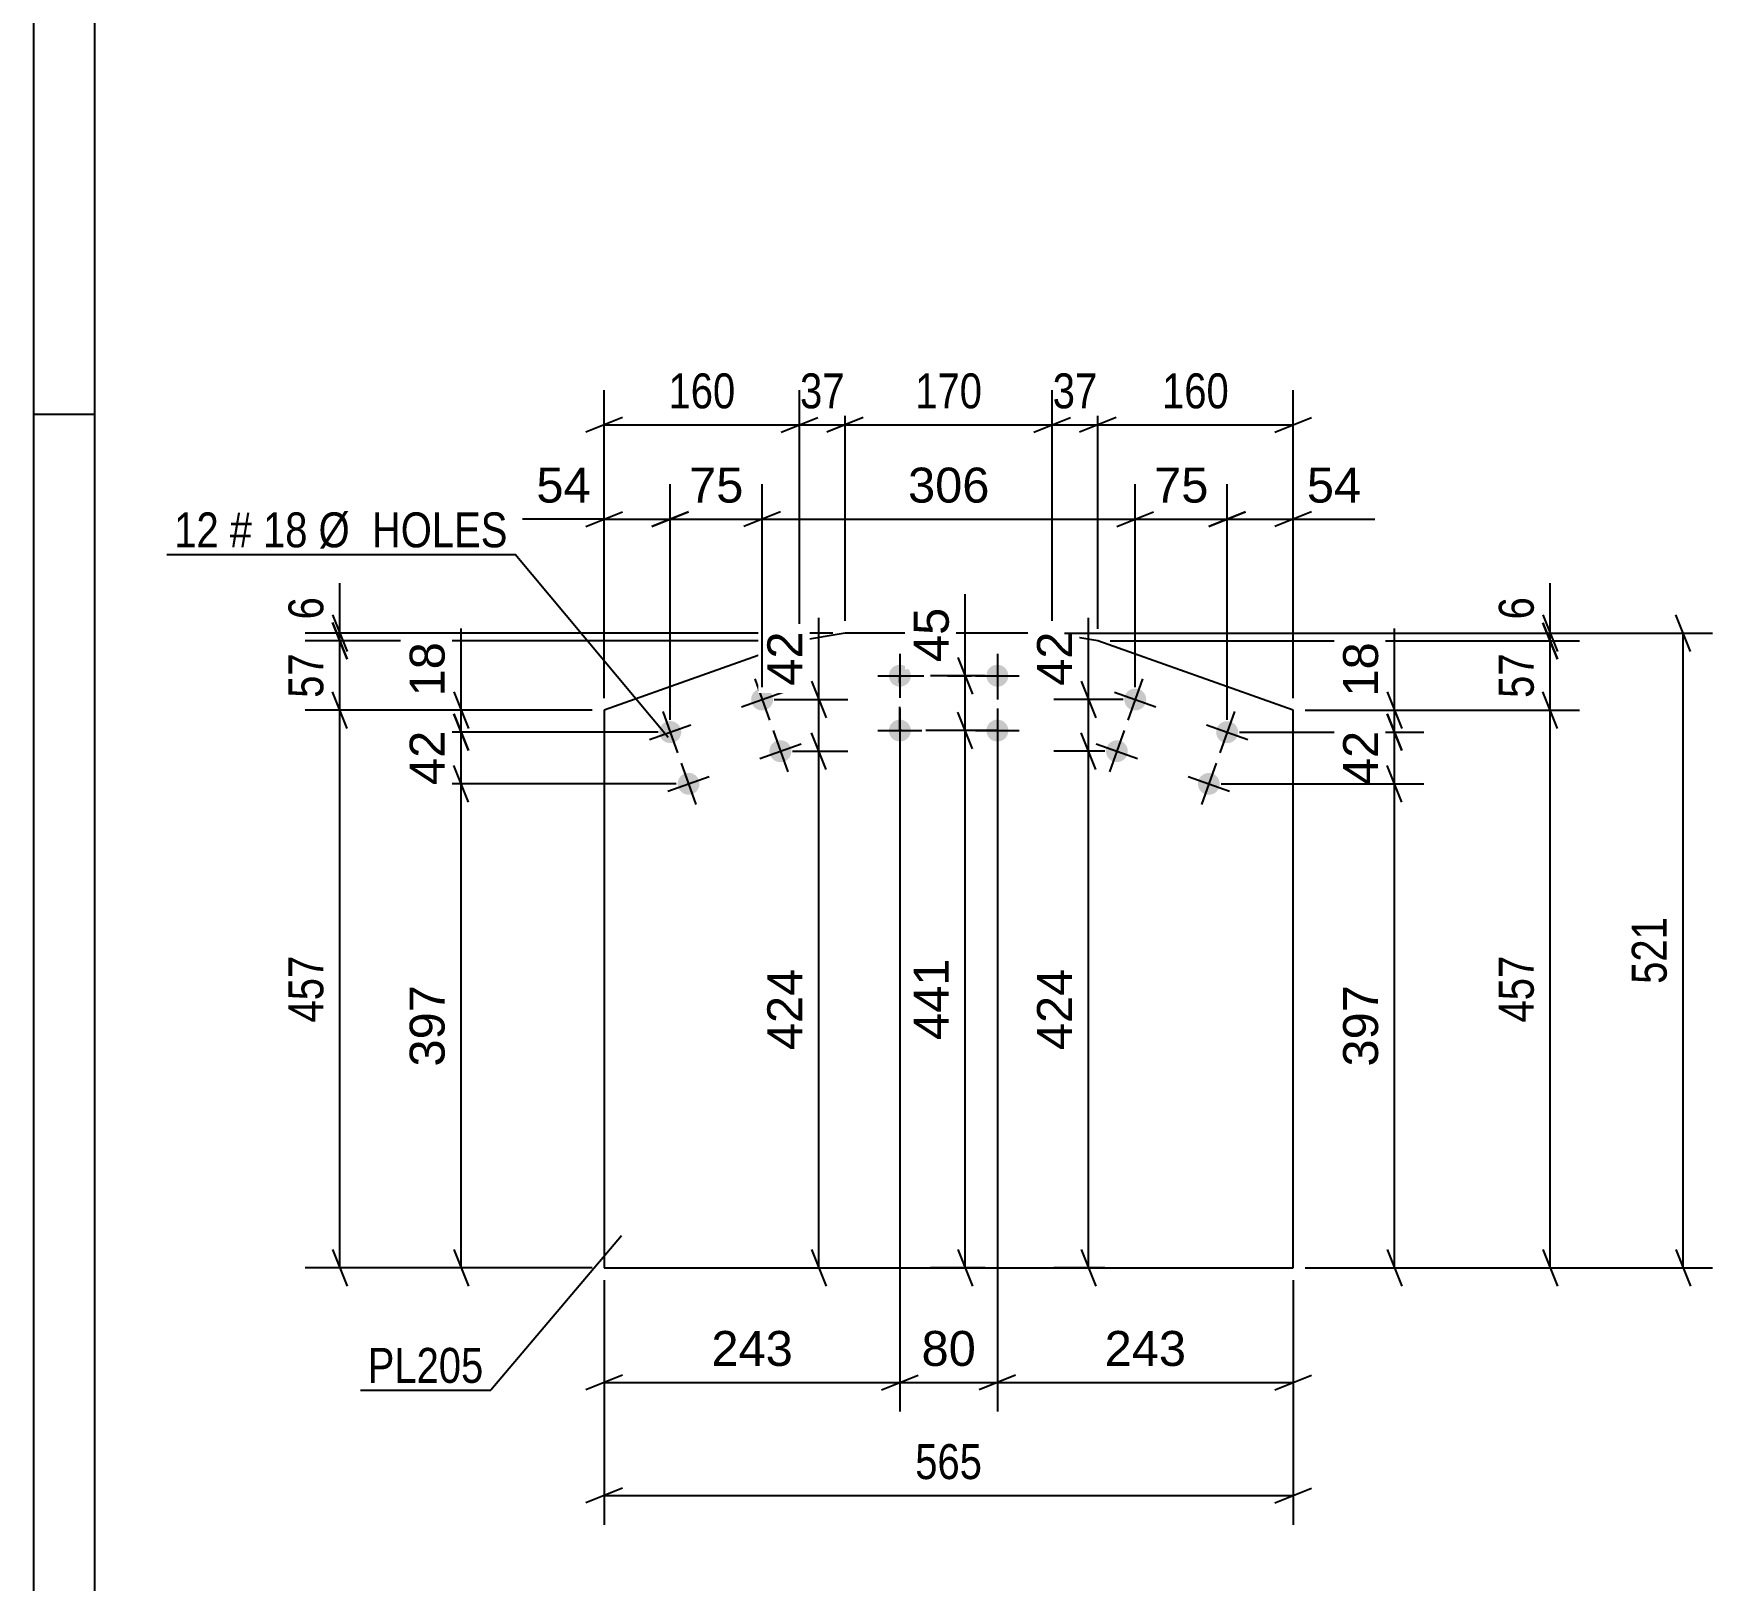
# Model space of a CAD drawing. Header units: millimetres. Extents: x 0 to 1189, y 0 to 841.
# Drawn here: x 0 to 137.7, y 202.4 to 329.2 of the extents above; entities that cross this region are included whole.
import ezdxf

# ---------------------------------------------------------------- set-up
doc = ezdxf.new("R2010")
doc.units = ezdxf.units.MM
doc.linetypes.add('DXK_LINE_DOT2', pattern=[3.9198, 1.9599, -1.9599])
doc.styles.add('Arial', font='ARIAL.TTF', dxfattribs={"height": 0.2})
doc.styles.add('Arial Narrow', font='ARIALN.TTF', dxfattribs={"height": 0.2})

# ---------------------------------------------------------------- blocks, each defined once
blk = doc.blocks.new('Unknown-203770571-1117')
at = {"color": 5, "linetype": 'Continuous'}
for p, q in [((0, 841), (0, 0)), ((5, 836), (5, 5)), ((5, 298), (0, 298))]:
    blk.add_line(p, q, dxfattribs=at)
blk = doc.blocks.new('Bolt-203770571-41396 - 41394')
at = {"linetype": 'Continuous'}
for points in [[(91.23, 274.32, -1), (89.53, 274.92, -1)], [(98.77, 271.64, -1), (97.07, 272.24, -1)], [(89.72, 270.08, -1), (88.03, 270.68, -1)], [(97.26, 267.4, -1), (95.57, 268, -1)]]:
    blk.add_hatch(color=1, dxfattribs=at).paths.add_polyline_path(points)
at = {"color": 1, "linetype": 'Continuous'}
for p, q in [((90.98, 276.31), (89.78, 272.92)), ((88.68, 275.22), (92.08, 274.02)), ((98.52, 273.64), (97.32, 270.25)), ((89.48, 272.07), (88.27, 268.68)), ((96.22, 272.55), (99.62, 271.34)), ((87.18, 270.98), (90.57, 269.78)), ((97.02, 269.4), (95.81, 266.01)), ((94.72, 268.3), (98.11, 267.1))]:
    blk.add_line(p, q, dxfattribs=at)
blk = doc.blocks.new('Part-203770571-41395 - 41394')
at = {"color": 2, "linetype": 'Continuous'}
for p, q in [((66.57, 280.07), (62.84, 279.43)), ((83.57, 280.07), (66.57, 280.07)), ((87.31, 279.42), (83.57, 280.07)), ((62.84, 279.43), (46.82, 273.74)), ((103.33, 273.74), (87.31, 279.42)), ((46.82, 273.74), (46.82, 228.01)), ((103.33, 228.01), (103.33, 273.74)), ((46.82, 228.01), (103.33, 228.01))]:
    blk.add_line(p, q, dxfattribs=at)
blk = doc.blocks.new('Bolt-203770571-41397 - 41394')
at = {"linetype": 'Continuous'}
for points in [[(71.97, 276.57, -1), (70.17, 276.57, -1)], [(79.97, 276.57, -1), (78.17, 276.57, -1)], [(71.97, 272.07, -1), (70.17, 272.07, -1)], [(79.97, 272.07, -1), (78.17, 272.07, -1)]]:
    blk.add_hatch(color=1, dxfattribs=at).paths.add_polyline_path(points)
at = {"color": 1, "linetype": 'Continuous'}
for p, q in [((71.07, 278.37), (71.07, 274.77)), ((79.07, 278.37), (79.07, 274.77)), ((69.27, 276.57), (72.87, 276.57)), ((77.27, 276.57), (80.87, 276.57)), ((71.07, 273.87), (71.07, 270.27)), ((79.07, 273.87), (79.07, 270.27)), ((69.27, 272.07), (72.87, 272.07)), ((77.27, 272.07), (80.87, 272.07))]:
    blk.add_line(p, q, dxfattribs=at)
blk = doc.blocks.new('Bolt-203770571-41398 - 41394')
at = {"linetype": 'Continuous'}
for points in [[(60.62, 274.92, -1), (58.92, 274.32, -1)], [(53.08, 272.25, -1), (51.38, 271.65, -1)], [(62.12, 270.68, -1), (60.42, 270.08, -1)], [(54.58, 268.01, -1), (52.89, 267.41, -1)]]:
    blk.add_hatch(color=1, dxfattribs=at).paths.add_polyline_path(points)
at = {"color": 1, "linetype": 'Continuous'}
for p, q in [((59.17, 276.32), (60.37, 272.93)), ((58.07, 274.02), (61.47, 275.23)), ((51.63, 273.65), (52.83, 270.25)), ((50.53, 271.35), (53.93, 272.55)), ((60.67, 272.08), (61.87, 268.69)), ((59.58, 269.78), (62.97, 270.98)), ((53.13, 269.4), (54.34, 266.01)), ((52.04, 267.11), (55.43, 268.31))]:
    blk.add_line(p, q, dxfattribs=at)
blk = doc.blocks.new('Rectangle-203770571-44787 - 41394')
at = {"color": 1, "linetype": 'DXK_LINE_DOT2'}
blk.add_lwpolyline([(71.07, 276.57), (79.07, 276.57), (79.07, 272.07), (71.07, 272.07), (71.07, 276.57)], close=True, dxfattribs=at)
blk = doc.blocks.new('StraightDimension-203770571-44673 - 41394')
at = {"color": 7, "linetype": 'Continuous'}
for p, q in [((52.23, 272.95), (52.23, 292.27)), ((59.77, 275.62), (59.77, 292.27)), ((50.73, 288.82), (53.73, 290.02)), ((52.23, 289.42), (59.77, 289.42)), ((61.27, 290.02), (58.27, 288.82))]:
    blk.add_line(p, q, dxfattribs=at)
at = {"color": 0}
blk.add_wipeout([(58.82, 290.17), (58.82, 294.37), (53.18, 294.37), (53.18, 290.17)], dxfattribs=at)
at = {"color": 3, "style": 'Arial'}
blk.add_text('75', height=2.865, dxfattribs=at).set_placement((53.78, 290.77))
blk = doc.blocks.new('StraightDimension-203770571-42042 - 41394')
at = {"color": 7, "linetype": 'Continuous'}
for p, q in [((87.31, 280.42), (87.31, 300)), ((103.33, 274.74), (103.33, 300)), ((88.81, 297.75), (85.81, 296.55)), ((101.83, 296.55), (104.83, 297.75)), ((87.31, 297.15), (103.33, 297.15))]:
    blk.add_line(p, q, dxfattribs=at)
at = {"color": 0}
blk.add_wipeout([(98.66, 297.9), (98.66, 302.1), (91.98, 302.1), (91.98, 297.9)], dxfattribs=at)
at = {"color": 3, "style": 'Arial Narrow'}
blk.add_text('160', height=2.863, dxfattribs=at).set_placement((92.58, 298.5))
blk = doc.blocks.new('StraightDimension-203770571-44847 - 41394')
at = {"color": 7, "linetype": 'Continuous'}
for p, q in [((76.43, 276.57), (76.43, 283.27)), ((76.43, 276.57), (76.43, 283.27)), ((75.83, 278.07), (77.03, 275.07)), ((78.07, 276.57), (73.58, 276.57)), ((76.43, 272.07), (76.43, 276.57)), ((77.03, 270.57), (75.83, 273.57)), ((78.07, 272.07), (73.58, 272.07))]:
    blk.add_line(p, q, dxfattribs=at)
at = {"color": 0}
blk.add_wipeout([(75.68, 282.74), (71.48, 282.74), (71.48, 277.09), (75.68, 277.09)], dxfattribs=at)
at = {"color": 3, "style": 'Arial'}
blk.add_text('45', height=2.865, rotation=90.0002, dxfattribs=at).set_placement((75.08, 277.69))
blk = doc.blocks.new('StraightDimension-203770571-44768 - 41394')
at = {"color": 7, "linetype": 'Continuous'}
for p, q in [((71.07, 271.07), (71.07, 216.22)), ((79.07, 271.07), (79.07, 216.22)), ((69.57, 218.02), (72.57, 219.22)), ((80.57, 219.22), (77.57, 218.02)), ((71.07, 218.62), (79.07, 218.62))]:
    blk.add_line(p, q, dxfattribs=at)
at = {"color": 0}
blk.add_wipeout([(77.9, 219.37), (77.9, 223.57), (72.25, 223.57), (72.25, 219.37)], dxfattribs=at)
at = {"color": 3, "style": 'Arial'}
blk.add_text('80', height=2.865, dxfattribs=at).set_placement((72.85, 219.97))
blk = doc.blocks.new('StraightDimension-203770571-42066 - 41394')
at = {"color": 7, "linetype": 'Continuous'}
for p, q in [((124.42, 280.07), (124.42, 284.15)), ((124.42, 280.07), (124.42, 284.15)), ((123.82, 281.57), (125.02, 278.57)), ((84.57, 280.07), (126.82, 280.07)), ((125.02, 277.92), (123.82, 280.92)), ((124.42, 279.42), (124.42, 280.07)), ((88.31, 279.42), (126.82, 279.42))]:
    blk.add_line(p, q, dxfattribs=at)
at = {"color": 0}
blk.add_wipeout([(123.67, 283.62), (119.47, 283.62), (119.47, 280.59), (123.67, 280.59)], dxfattribs=at)
at = {"color": 3, "style": 'Arial Narrow'}
blk.add_text('6', height=2.86, rotation=90.0002, dxfattribs=at).set_placement((123.07, 281.19))
blk = doc.blocks.new('StraightDimension-203770571-44723 - 41394')
at = {"color": 7, "linetype": 'Continuous'}
for p, q in [((35.67, 266.21), (34.47, 269.21)), ((52.73, 267.71), (32.22, 267.71)), ((35.07, 228.01), (35.07, 267.71)), ((34.47, 229.51), (35.67, 226.51)), ((45.82, 228.01), (32.22, 228.01))]:
    blk.add_line(p, q, dxfattribs=at)
at = {"color": 0}
blk.add_wipeout([(34.32, 251.79), (30.12, 251.79), (30.12, 243.92), (34.32, 243.92)], dxfattribs=at)
at = {"color": 3, "style": 'Arial'}
blk.add_text('397', height=2.865, rotation=90.0002, dxfattribs=at).set_placement((33.72, 244.52))
blk = doc.blocks.new('StraightDimension-203770571-42043 - 41394')
at = {"color": 7, "linetype": 'Continuous'}
for p, q in [((83.57, 281.07), (83.57, 300)), ((87.31, 280.42), (87.31, 300)), ((82.07, 296.55), (85.07, 297.75)), ((88.81, 297.75), (85.81, 296.55)), ((83.57, 297.15), (87.31, 297.15))]:
    blk.add_line(p, q, dxfattribs=at)
at = {"color": 0}
blk.add_wipeout([(87.87, 297.9), (87.87, 302.1), (83.01, 302.1), (83.01, 297.9)], dxfattribs=at)
at = {"color": 3, "style": 'Arial Narrow'}
blk.add_text('37', height=2.863, dxfattribs=at).set_placement((83.61, 298.5))
blk = doc.blocks.new('StraightDimension-203770571-42044 - 41394')
at = {"color": 7, "linetype": 'Continuous'}
for p, q in [((66.57, 281.07), (66.57, 300)), ((83.57, 281.07), (83.57, 300)), ((68.07, 297.75), (65.07, 296.55)), ((82.07, 296.55), (85.07, 297.75)), ((66.57, 297.15), (83.57, 297.15))]:
    blk.add_line(p, q, dxfattribs=at)
at = {"color": 0}
blk.add_wipeout([(78.42, 297.9), (78.42, 302.1), (71.73, 302.1), (71.73, 297.9)], dxfattribs=at)
at = {"color": 3, "style": 'Arial Narrow'}
blk.add_text('170', height=2.863, dxfattribs=at).set_placement((72.33, 298.5))
blk = doc.blocks.new('StraightDimension-203770571-42045 - 41394')
at = {"color": 7, "linetype": 'Continuous'}
for p, q in [((62.84, 280.43), (62.84, 300)), ((66.57, 281.07), (66.57, 300)), ((61.34, 296.55), (64.34, 297.75)), ((68.07, 297.75), (65.07, 296.55)), ((62.84, 297.15), (66.57, 297.15))]:
    blk.add_line(p, q, dxfattribs=at)
at = {"color": 0}
blk.add_wipeout([(67.14, 297.9), (67.14, 302.1), (62.28, 302.1), (62.28, 297.9)], dxfattribs=at)
at = {"color": 3, "style": 'Arial Narrow'}
blk.add_text('37', height=2.863, dxfattribs=at).set_placement((62.88, 298.5))
blk = doc.blocks.new('StraightDimension-203770571-42046 - 41394')
at = {"color": 7, "linetype": 'Continuous'}
for p, q in [((46.82, 274.74), (46.82, 300)), ((62.84, 280.43), (62.84, 300)), ((48.32, 297.75), (45.32, 296.55)), ((61.34, 296.55), (64.34, 297.75)), ((46.82, 297.15), (62.84, 297.15))]:
    blk.add_line(p, q, dxfattribs=at)
at = {"color": 0}
blk.add_wipeout([(58.17, 297.9), (58.17, 302.1), (51.49, 302.1), (51.49, 297.9)], dxfattribs=at)
at = {"color": 3, "style": 'Arial Narrow'}
blk.add_text('160', height=2.863, dxfattribs=at).set_placement((52.09, 298.5))
blk = doc.blocks.new('StraightDimension-203770571-42054 - 41394')
at = {"color": 7, "linetype": 'Continuous'}
for p, q in [((46.82, 227.01), (46.82, 206.94)), ((103.33, 227.01), (103.33, 206.94)), ((48.32, 209.94), (45.32, 208.74)), ((101.83, 208.74), (104.83, 209.94)), ((46.82, 209.34), (103.33, 209.34))]:
    blk.add_line(p, q, dxfattribs=at)
at = {"color": 0}
blk.add_wipeout([(78.42, 210.09), (78.42, 214.29), (71.73, 214.29), (71.73, 210.09)], dxfattribs=at)
at = {"color": 3, "style": 'Arial Narrow'}
blk.add_text('565', height=2.863, dxfattribs=at).set_placement((72.33, 210.69))
blk = doc.blocks.new('StraightDimension-203770571-42058 - 41394')
at = {"color": 7, "linetype": 'Continuous'}
for p, q in [((25.12, 280.07), (25.12, 284.15)), ((25.12, 280.07), (25.12, 284.15)), ((24.52, 281.57), (25.72, 278.57)), ((65.57, 280.07), (22.27, 280.07)), ((25.72, 277.93), (24.52, 280.93)), ((25.12, 279.43), (25.12, 280.07)), ((61.84, 279.43), (22.27, 279.43))]:
    blk.add_line(p, q, dxfattribs=at)
at = {"color": 0}
blk.add_wipeout([(24.37, 283.62), (20.17, 283.62), (20.17, 280.59), (24.37, 280.59)], dxfattribs=at)
at = {"color": 3, "style": 'Arial Narrow'}
blk.add_text('6', height=2.86, rotation=90.0002, dxfattribs=at).set_placement((23.77, 281.19))
blk = doc.blocks.new('StraightDimension-203770571-42059 - 41394')
at = {"color": 7, "linetype": 'Continuous'}
for p, q in [((24.52, 280.93), (25.72, 277.93)), ((61.84, 279.43), (22.27, 279.43)), ((25.12, 273.74), (25.12, 279.43)), ((25.72, 272.24), (24.52, 275.24)), ((45.82, 273.74), (22.27, 273.74))]:
    blk.add_line(p, q, dxfattribs=at)
at = {"color": 0}
blk.add_wipeout([(24.37, 279.01), (20.17, 279.01), (20.17, 274.16), (24.37, 274.16)], dxfattribs=at)
at = {"color": 3, "style": 'Arial Narrow'}
blk.add_text('57', height=2.863, rotation=90.0002, dxfattribs=at).set_placement((23.77, 274.76))
blk = doc.blocks.new('StraightDimension-203770571-44670 - 41394')
at = {"color": 7, "linetype": 'Continuous'}
for p, q in [((97.92, 272.94), (97.92, 292.27)), ((103.33, 274.74), (103.33, 292.27)), ((96.42, 288.82), (99.42, 290.02)), ((97.92, 289.42), (103.33, 289.42)), ((104.83, 290.02), (101.83, 288.82)), ((103.33, 289.42), (110.03, 289.42)), ((103.33, 289.42), (110.03, 289.42))]:
    blk.add_line(p, q, dxfattribs=at)
at = {"color": 0}
blk.add_wipeout([(109.5, 290.17), (109.5, 294.37), (103.86, 294.37), (103.86, 290.17)], dxfattribs=at)
at = {"color": 3, "style": 'Arial'}
blk.add_text('54', height=2.865, dxfattribs=at).set_placement((104.46, 290.77))
blk = doc.blocks.new('StraightDimension-203770571-42060 - 41394')
at = {"color": 7, "linetype": 'Continuous'}
for p, q in [((25.72, 272.24), (24.52, 275.24)), ((45.82, 273.74), (22.27, 273.74)), ((25.12, 228.01), (25.12, 273.74)), ((24.52, 229.51), (25.72, 226.51)), ((45.82, 228.01), (22.27, 228.01))]:
    blk.add_line(p, q, dxfattribs=at)
at = {"color": 0}
blk.add_wipeout([(24.37, 254.22), (20.17, 254.22), (20.17, 247.53), (24.37, 247.53)], dxfattribs=at)
at = {"color": 3, "style": 'Arial Narrow'}
blk.add_text('457', height=2.863, rotation=90.0002, dxfattribs=at).set_placement((23.77, 248.13))
blk = doc.blocks.new('StraightDimension-203770571-42067 - 41394')
at = {"color": 7, "linetype": 'Continuous'}
for p, q in [((123.82, 280.92), (125.02, 277.92)), ((88.31, 279.42), (126.82, 279.42)), ((124.42, 273.74), (124.42, 279.42)), ((125.02, 272.24), (123.82, 275.24)), ((104.33, 273.74), (126.82, 273.74))]:
    blk.add_line(p, q, dxfattribs=at)
at = {"color": 0}
blk.add_wipeout([(123.67, 279.01), (119.47, 279.01), (119.47, 274.15), (123.67, 274.15)], dxfattribs=at)
at = {"color": 3, "style": 'Arial Narrow'}
blk.add_text('57', height=2.863, rotation=90.0002, dxfattribs=at).set_placement((123.07, 274.75))
blk = doc.blocks.new('StraightDimension-203770571-42068 - 41394')
at = {"color": 7, "linetype": 'Continuous'}
for p, q in [((125.02, 272.24), (123.82, 275.24)), ((104.33, 273.74), (126.82, 273.74)), ((124.42, 228.01), (124.42, 273.74)), ((123.82, 229.51), (125.02, 226.51)), ((104.33, 228.01), (126.82, 228.01))]:
    blk.add_line(p, q, dxfattribs=at)
at = {"color": 0}
blk.add_wipeout([(123.67, 254.21), (119.47, 254.21), (119.47, 247.53), (123.67, 247.53)], dxfattribs=at)
at = {"color": 3, "style": 'Arial Narrow'}
blk.add_text('457', height=2.863, rotation=90.0002, dxfattribs=at).set_placement((123.07, 248.13))
blk = doc.blocks.new('StraightDimension-203770571-44823 - 41394')
at = {"color": 7, "linetype": 'Continuous'}
for p, q in [((86.54, 274.62), (86.54, 281.32)), ((86.54, 274.62), (86.54, 281.32)), ((85.94, 276.12), (87.14, 273.12)), ((89.38, 274.62), (83.69, 274.62)), ((86.54, 270.38), (86.54, 274.62)), ((87.14, 268.88), (85.94, 271.88)), ((87.88, 270.38), (83.69, 270.38))]:
    blk.add_line(p, q, dxfattribs=at)
at = {"color": 0}
blk.add_wipeout([(85.79, 280.79), (81.59, 280.79), (81.59, 275.14), (85.79, 275.14)], dxfattribs=at)
at = {"color": 3, "style": 'Arial'}
blk.add_text('42', height=2.865, rotation=90.0002, dxfattribs=at).set_placement((85.19, 275.74))
blk = doc.blocks.new('StraightDimension-203770571-44744 - 41394')
at = {"color": 7, "linetype": 'Continuous'}
for p, q in [((111.65, 273.74), (111.65, 280.43)), ((111.65, 273.74), (111.65, 280.43)), ((111.05, 275.24), (112.25, 272.24)), ((104.33, 273.74), (114.05, 273.74)), ((112.25, 270.44), (111.05, 273.44)), ((111.65, 271.94), (111.65, 273.74)), ((98.92, 271.94), (114.05, 271.94))]:
    blk.add_line(p, q, dxfattribs=at)
at = {"color": 0}
blk.add_wipeout([(110.9, 279.91), (106.7, 279.91), (106.7, 274.26), (110.9, 274.26)], dxfattribs=at)
at = {"color": 3, "style": 'Arial'}
blk.add_text('18', height=2.865, rotation=90.0002, dxfattribs=at).set_placement((110.3, 274.86))
blk = doc.blocks.new('StraightDimension-203770571-42154 - 41394')
at = {"color": 7, "linetype": 'Continuous'}
for p, q in [((135.93, 278.57), (134.73, 281.57)), ((84.57, 280.07), (137.73, 280.07)), ((135.33, 228.01), (135.33, 280.07)), ((134.73, 229.51), (135.93, 226.51)), ((104.33, 228.01), (137.73, 228.01))]:
    blk.add_line(p, q, dxfattribs=at)
at = {"color": 0}
blk.add_wipeout([(134.58, 257.38), (130.38, 257.38), (130.38, 250.7), (134.58, 250.7)], dxfattribs=at)
at = {"color": 3, "style": 'Arial Narrow'}
blk.add_text('521', height=2.863, rotation=90.0002, dxfattribs=at).set_placement((133.98, 251.3))
blk = doc.blocks.new('StraightDimension-203770571-44848 - 41394')
at = {"color": 7, "linetype": 'Continuous'}
for p, q in [((77.03, 270.57), (75.83, 273.57)), ((78.07, 272.07), (73.58, 272.07)), ((76.43, 228.01), (76.43, 272.07)), ((75.83, 229.51), (77.03, 226.51)), ((78.07, 228.01), (73.58, 228.01))]:
    blk.add_line(p, q, dxfattribs=at)
at = {"color": 0}
blk.add_wipeout([(75.68, 253.97), (71.48, 253.97), (71.48, 246.1), (75.68, 246.1)], dxfattribs=at)
at = {"color": 3, "style": 'Arial'}
blk.add_text('441', height=2.865, rotation=90.0002, dxfattribs=at).set_placement((75.08, 246.7))
blk = doc.blocks.new('StraightDimension-203770571-44799 - 41394')
at = {"color": 7, "linetype": 'Continuous'}
for p, q in [((64.41, 274.62), (64.41, 281.32)), ((64.41, 274.62), (64.41, 281.32)), ((63.81, 276.12), (65.01, 273.12)), ((60.77, 274.62), (66.81, 274.62)), ((64.41, 270.38), (64.41, 274.62)), ((65.01, 268.88), (63.81, 271.88)), ((62.27, 270.38), (66.81, 270.38))]:
    blk.add_line(p, q, dxfattribs=at)
at = {"color": 0}
blk.add_wipeout([(63.66, 280.8), (59.46, 280.8), (59.46, 275.15), (63.66, 275.15)], dxfattribs=at)
at = {"color": 3, "style": 'Arial'}
blk.add_text('42', height=2.865, rotation=90.0002, dxfattribs=at).set_placement((63.06, 275.75))
blk = doc.blocks.new('StraightDimension-203770571-44671 - 41394')
at = {"color": 7, "linetype": 'Continuous'}
for p, q in [((90.38, 275.62), (90.38, 292.27)), ((97.92, 272.94), (97.92, 292.27)), ((88.88, 288.82), (91.88, 290.02)), ((90.38, 289.42), (97.92, 289.42)), ((99.42, 290.02), (96.42, 288.82))]:
    blk.add_line(p, q, dxfattribs=at)
at = {"color": 0}
blk.add_wipeout([(96.97, 290.17), (96.97, 294.37), (91.33, 294.37), (91.33, 290.17)], dxfattribs=at)
at = {"color": 3, "style": 'Arial'}
blk.add_text('75', height=2.865, dxfattribs=at).set_placement((91.93, 290.77))
blk = doc.blocks.new('StraightDimension-203770571-44672 - 41394')
at = {"color": 7, "linetype": 'Continuous'}
for p, q in [((59.77, 275.62), (59.77, 292.27)), ((90.38, 275.62), (90.38, 292.27)), ((61.27, 290.02), (58.27, 288.82)), ((59.77, 289.42), (90.38, 289.42)), ((88.88, 288.82), (91.88, 290.02))]:
    blk.add_line(p, q, dxfattribs=at)
at = {"color": 0}
blk.add_wipeout([(79.01, 290.17), (79.01, 294.37), (71.14, 294.37), (71.14, 290.17)], dxfattribs=at)
at = {"color": 3, "style": 'Arial'}
blk.add_text('306', height=2.865, dxfattribs=at).set_placement((71.74, 290.77))
blk = doc.blocks.new('StraightDimension-203770571-44674 - 41394')
at = {"color": 7, "linetype": 'Continuous'}
for p, q in [((46.82, 274.74), (46.82, 292.27)), ((52.23, 272.95), (52.23, 292.27)), ((46.82, 289.42), (40.12, 289.42)), ((46.82, 289.42), (40.12, 289.42)), ((45.32, 288.82), (48.32, 290.02)), ((46.82, 289.42), (52.23, 289.42)), ((53.73, 290.02), (50.73, 288.82))]:
    blk.add_line(p, q, dxfattribs=at)
at = {"color": 0}
blk.add_wipeout([(46.29, 290.17), (46.29, 294.37), (40.65, 294.37), (40.65, 290.17)], dxfattribs=at)
at = {"color": 3, "style": 'Arial'}
blk.add_text('54', height=2.865, dxfattribs=at).set_placement((41.25, 290.77))
blk = doc.blocks.new('StraightDimension-203770571-44721 - 41394')
at = {"color": 7, "linetype": 'Continuous'}
for p, q in [((35.07, 273.74), (35.07, 280.44)), ((35.07, 273.74), (35.07, 280.44)), ((34.47, 275.24), (35.67, 272.24)), ((45.82, 273.74), (32.22, 273.74)), ((35.67, 270.45), (34.47, 273.45)), ((35.07, 271.95), (35.07, 273.74)), ((51.23, 271.95), (32.22, 271.95))]:
    blk.add_line(p, q, dxfattribs=at)
at = {"color": 0}
blk.add_wipeout([(34.32, 279.92), (30.12, 279.92), (30.12, 274.27), (34.32, 274.27)], dxfattribs=at)
at = {"color": 3, "style": 'Arial'}
blk.add_text('18', height=2.865, rotation=90.0002, dxfattribs=at).set_placement((33.72, 274.87))
blk = doc.blocks.new('StraightDimension-203770571-44722 - 41394')
at = {"color": 7, "linetype": 'Continuous'}
for p, q in [((34.47, 273.45), (35.67, 270.45)), ((51.23, 271.95), (32.22, 271.95)), ((35.07, 267.71), (35.07, 271.95)), ((35.67, 266.21), (34.47, 269.21)), ((52.73, 267.71), (32.22, 267.71))]:
    blk.add_line(p, q, dxfattribs=at)
at = {"color": 0}
blk.add_wipeout([(34.32, 272.65), (30.12, 272.65), (30.12, 267.01), (34.32, 267.01)], dxfattribs=at)
at = {"color": 3, "style": 'Arial'}
blk.add_text('42', height=2.865, rotation=90.0002, dxfattribs=at).set_placement((33.72, 267.61))
blk = doc.blocks.new('StraightDimension-203770571-44745 - 41394')
at = {"color": 7, "linetype": 'Continuous'}
for p, q in [((111.05, 273.44), (112.25, 270.44)), ((98.92, 271.94), (114.05, 271.94)), ((111.65, 267.7), (111.65, 271.94)), ((112.25, 266.2), (111.05, 269.2)), ((97.42, 267.7), (114.05, 267.7))]:
    blk.add_line(p, q, dxfattribs=at)
at = {"color": 0}
blk.add_wipeout([(110.9, 272.65), (106.7, 272.65), (106.7, 267), (110.9, 267)], dxfattribs=at)
at = {"color": 3, "style": 'Arial'}
blk.add_text('42', height=2.865, rotation=90.0002, dxfattribs=at).set_placement((110.3, 267.6))
blk = doc.blocks.new('StraightDimension-203770571-44746 - 41394')
at = {"color": 7, "linetype": 'Continuous'}
for p, q in [((112.25, 266.2), (111.05, 269.2)), ((97.42, 267.7), (114.05, 267.7)), ((111.65, 228.01), (111.65, 267.7)), ((111.05, 229.51), (112.25, 226.51)), ((104.33, 228.01), (114.05, 228.01))]:
    blk.add_line(p, q, dxfattribs=at)
at = {"color": 0}
blk.add_wipeout([(110.9, 251.79), (106.7, 251.79), (106.7, 243.92), (110.9, 243.92)], dxfattribs=at)
at = {"color": 3, "style": 'Arial'}
blk.add_text('397', height=2.865, rotation=90.0002, dxfattribs=at).set_placement((110.3, 244.52))
blk = doc.blocks.new('StraightDimension-203770571-44767 - 41394')
at = {"color": 7, "linetype": 'Continuous'}
for p, q in [((79.07, 271.07), (79.07, 216.22)), ((103.33, 227.01), (103.33, 216.22)), ((80.57, 219.22), (77.57, 218.02)), ((101.83, 218.02), (104.83, 219.22)), ((79.07, 218.62), (103.33, 218.62))]:
    blk.add_line(p, q, dxfattribs=at)
at = {"color": 0}
blk.add_wipeout([(95.14, 219.37), (95.14, 223.57), (87.27, 223.57), (87.27, 219.37)], dxfattribs=at)
at = {"color": 3, "style": 'Arial'}
blk.add_text('243', height=2.865, dxfattribs=at).set_placement((87.87, 219.97))
blk = doc.blocks.new('StraightDimension-203770571-44769 - 41394')
at = {"color": 7, "linetype": 'Continuous'}
for p, q in [((71.07, 271.07), (71.07, 216.22)), ((46.82, 227.01), (46.82, 216.22)), ((48.32, 219.22), (45.32, 218.02)), ((69.57, 218.02), (72.57, 219.22)), ((46.82, 218.62), (71.07, 218.62))]:
    blk.add_line(p, q, dxfattribs=at)
at = {"color": 0}
blk.add_wipeout([(62.88, 219.37), (62.88, 223.57), (55.01, 223.57), (55.01, 219.37)], dxfattribs=at)
at = {"color": 3, "style": 'Arial'}
blk.add_text('243', height=2.865, dxfattribs=at).set_placement((55.61, 219.97))
blk = doc.blocks.new('StraightDimension-203770571-44800 - 41394')
at = {"color": 7, "linetype": 'Continuous'}
for p, q in [((65.01, 268.88), (63.81, 271.88)), ((62.27, 270.38), (66.81, 270.38)), ((64.41, 228.01), (64.41, 270.38)), ((63.81, 229.51), (65.01, 226.51)), ((62.27, 228.01), (66.81, 228.01))]:
    blk.add_line(p, q, dxfattribs=at)
at = {"color": 0}
blk.add_wipeout([(63.66, 253.13), (59.46, 253.13), (59.46, 245.26), (63.66, 245.26)], dxfattribs=at)
at = {"color": 3, "style": 'Arial'}
blk.add_text('424', height=2.865, rotation=90.0002, dxfattribs=at).set_placement((63.06, 245.86))
blk = doc.blocks.new('StraightDimension-203770571-44824 - 41394')
at = {"color": 7, "linetype": 'Continuous'}
for p, q in [((87.14, 268.88), (85.94, 271.88)), ((87.88, 270.38), (83.69, 270.38)), ((86.54, 228.01), (86.54, 270.38)), ((85.94, 229.51), (87.14, 226.51)), ((87.88, 228.01), (83.69, 228.01))]:
    blk.add_line(p, q, dxfattribs=at)
at = {"color": 0}
blk.add_wipeout([(85.79, 253.13), (81.59, 253.13), (81.59, 245.26), (85.79, 245.26)], dxfattribs=at)
at = {"color": 3, "style": 'Arial'}
blk.add_text('424', height=2.865, rotation=90.0002, dxfattribs=at).set_placement((85.19, 245.86))
blk = doc.blocks.new('Mark-203770571-42275 - 41394')
at = {"color": 0}
blk.add_wipeout([(36.92, 218.58), (36.92, 221.58), (27.41, 221.58), (27.41, 218.58)], dxfattribs=at)
blk.add_wipeout([(36.92, 218.58), (36.92, 221.58), (27.41, 221.58), (27.41, 218.58)], dxfattribs=at)
at = {"color": 30, "linetype": 'Continuous'}
for p in [(48.22, 230.65), (26.81, 217.98)]:
    blk.add_line(p, (37.52, 217.98), dxfattribs=at)
at = {"color": 3, "style": 'Arial Narrow'}
blk.add_text('PL205', height=2.863, dxfattribs=at).set_placement((27.41, 218.58))
blk = doc.blocks.new('MarkSet-203770571-44894 - 41394')
at = {"color": 0}
for points in [[(15.19, 287.1), (15.19, 290.1), (11.54, 290.1), (11.54, 287.1)], [(17.92, 287.1), (17.92, 290.1), (16.09, 290.1), (16.09, 287.1)], [(22.48, 287.1), (22.48, 290.1), (18.82, 290.1), (18.82, 287.1)], [(38.91, 287.1), (38.91, 290.1), (23.38, 290.1), (23.38, 287.1)]]:
    blk.add_wipeout(points, dxfattribs=at)
for points in [[(15.19, 287.1), (15.19, 290.1), (11.54, 290.1), (11.54, 287.1)], [(17.92, 287.1), (17.92, 290.1), (16.09, 290.1), (16.09, 287.1)], [(22.48, 287.1), (22.48, 290.1), (18.82, 290.1), (18.82, 287.1)], [(38.91, 287.1), (38.91, 290.1), (23.38, 290.1), (23.38, 287.1)]]:
    blk.add_wipeout(points, dxfattribs=at)
at = {"color": 7, "linetype": 'Continuous'}
for p in [(10.94, 286.5), (52.07, 271.5)]:
    blk.add_line(p, (39.51, 286.5), dxfattribs=at)
at = {"color": 3, "style": 'Arial Narrow'}
for s, height, p in [('12', 2.863, (11.54, 287.1)), ('#', 2.86, (16.09, 287.1)), ('18', 2.863, (18.82, 287.1)), ('Ø  HOLES', 2.863, (23.38, 287.1))]:
    blk.add_text(s, height=height, dxfattribs=at).set_placement(p)

msp = doc.modelspace()

# ---------------------------------------------------------------- block references
for name in ['Unknown-203770571-1117', 'Part-203770571-41395 - 41394', 'Bolt-203770571-41397 - 41394', 'Bolt-203770571-41398 - 41394', 'Rectangle-203770571-44787 - 41394', 'Bolt-203770571-41396 - 41394']:
    msp.add_blockref(name, (0, 0))

# ---------------------------------------------------------------- next in the draw order: block references
for name in ['StraightDimension-203770571-42042 - 41394', 'StraightDimension-203770571-44673 - 41394', 'StraightDimension-203770571-44847 - 41394', 'StraightDimension-203770571-44723 - 41394']:
    msp.add_blockref(name, (0, 0))

# ---------------------------------------------------------------- next in the draw order: block references
for name in ['StraightDimension-203770571-42066 - 41394', 'StraightDimension-203770571-44768 - 41394']:
    msp.add_blockref(name, (0, 0))

# ---------------------------------------------------------------- next in the draw order: block references
for name in ['StraightDimension-203770571-42043 - 41394', 'StraightDimension-203770571-44670 - 41394', 'StraightDimension-203770571-42054 - 41394']:
    msp.add_blockref(name, (0, 0))

# ---------------------------------------------------------------- next in the draw order: block references
for name in ['StraightDimension-203770571-42044 - 41394', 'StraightDimension-203770571-42067 - 41394', 'StraightDimension-203770571-44848 - 41394']:
    msp.add_blockref(name, (0, 0))

# ---------------------------------------------------------------- next in the draw order: block references
for name in ['StraightDimension-203770571-42045 - 41394', 'StraightDimension-203770571-44823 - 41394', 'StraightDimension-203770571-42068 - 41394']:
    msp.add_blockref(name, (0, 0))

# ---------------------------------------------------------------- next in the draw order: block references
for name in ['StraightDimension-203770571-42046 - 41394', 'StraightDimension-203770571-44744 - 41394']:
    msp.add_blockref(name, (0, 0))

# ---------------------------------------------------------------- next in the draw order: block references
for name in ['StraightDimension-203770571-42058 - 41394', 'StraightDimension-203770571-42154 - 41394']:
    msp.add_blockref(name, (0, 0))

# ---------------------------------------------------------------- next in the draw order: block references
for name in ['StraightDimension-203770571-44671 - 41394', 'StraightDimension-203770571-42059 - 41394']:
    msp.add_blockref(name, (0, 0))

# ---------------------------------------------------------------- next in the draw order: block references
for name in ['StraightDimension-203770571-44799 - 41394', 'StraightDimension-203770571-42060 - 41394', 'StraightDimension-203770571-44745 - 41394']:
    msp.add_blockref(name, (0, 0))

# ---------------------------------------------------------------- next in the draw order: block references
for name in ['StraightDimension-203770571-44674 - 41394', 'StraightDimension-203770571-44672 - 41394', 'StraightDimension-203770571-44746 - 41394']:
    msp.add_blockref(name, (0, 0))

# ---------------------------------------------------------------- next in the draw order: block references
for name in ['StraightDimension-203770571-44721 - 41394', 'StraightDimension-203770571-44767 - 41394']:
    msp.add_blockref(name, (0, 0))

# ---------------------------------------------------------------- next in the draw order: block references
for name in ['StraightDimension-203770571-44722 - 41394', 'StraightDimension-203770571-44824 - 41394']:
    msp.add_blockref(name, (0, 0))

# ---------------------------------------------------------------- next in the draw order: block references
msp.add_blockref('StraightDimension-203770571-44769 - 41394', (0, 0))

# ---------------------------------------------------------------- next in the draw order: block references
for name in ['MarkSet-203770571-44894 - 41394', 'StraightDimension-203770571-44800 - 41394', 'Mark-203770571-42275 - 41394']:
    msp.add_blockref(name, (0, 0))

doc.saveas('drawing.dxf')
